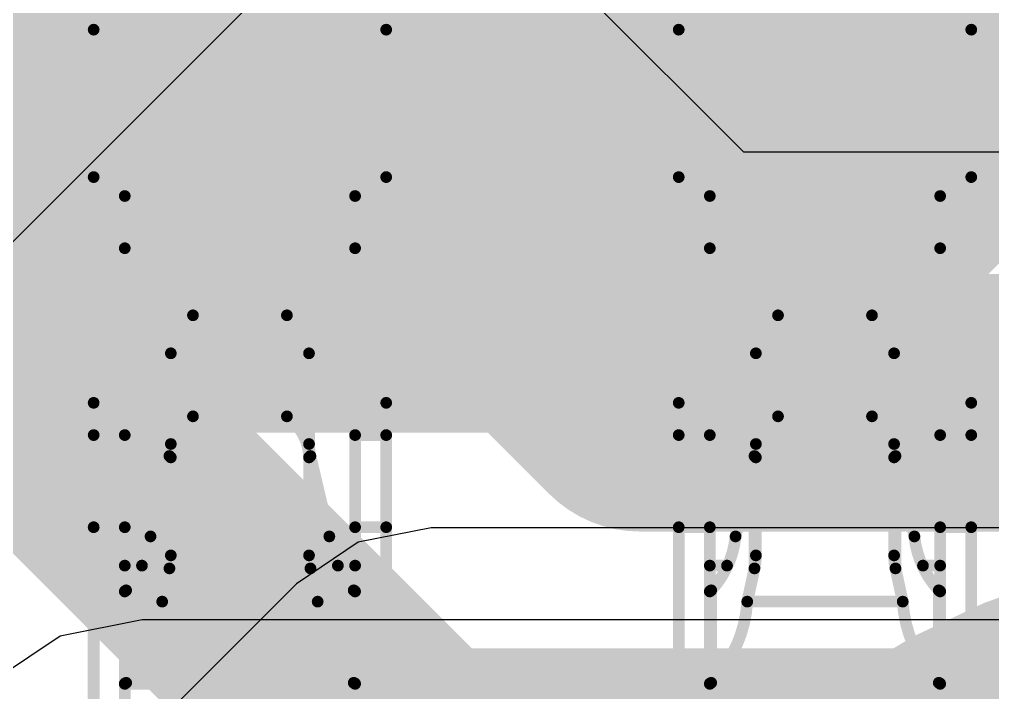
# Model space of a CAD drawing. Header units: inches. Extents: x -6 to 5433, y -4 to 5447.
# Drawn here: x 19.771 to 20.827, y 30.356 to 31.086 of the extents above; entities that cross this region are included whole.
import ezdxf

# ---------------------------------------------------------------- set-up
doc = ezdxf.new("R2010")
doc.units = ezdxf.units.IN
for name, color, linetype in [('Bottom Layer', 5, 'Continuous'), ('Ground', 16, 'Continuous'), ('Mechanical 4', 56, 'Continuous'), ('Power', 76, 'Continuous'), ('Top Layer', 1, 'Continuous'), ('Top Solder', 216, 'Continuous')]:
    doc.layers.add(name, color=color, linetype=linetype)

# ---------------------------------------------------------------- blocks, each defined once
blk = doc.blocks.new('TL3340AF160QG_33')
at = {"layer": 'Top Solder'}
blk.add_line((-1.70997118, 0.37511736), (-5441.50524092, 5436.595934), dxfattribs=at)

msp = doc.modelspace()

# ---------------------------------------------------------------- linework, layer by layer
at = {"layer": 'Bottom Layer'}
for points in [[(20.94840108, 31.2949463, 0.508, 0.508, 0), (20.94840108, 33.13365484, 0.508, 0.508, 0)], [(20.54516338, 30.8917086, 0.508, 0.508, 0), (20.94840108, 31.2949463, 0.508, 0.508, 0)], [(18.5811541, 30.8917086, 0.508, 0.508, 0), (20.54516338, 30.8917086, 0.508, 0.508, 0)], [(20.42418064, 29.65487592, 0.2794, 0.2794, -0.9999999999999999), (21.87198064, 29.65487592, 0.2794, 0.2794, 0)], [(18.44298064, 29.6011092, 0.2794, 0.2794, -0.9999999999999999), (19.89078064, 29.6011092, 0.2794, 0.2794, 0)]]:
    msp.add_lwpolyline(points, format="xyseb", dxfattribs=at)
for points in [[(20.82140108, 31.2949463, 0.254, 0.254, 1), (21.07540108, 31.2949463, 0.254, 0.254, 1)], [(20.82140108, 31.2949463, 0.254, 0.254, 1), (21.07540108, 31.2949463, 0.254, 0.254, 1)], [(20.41816338, 30.8917086, 0.254, 0.254, 1), (20.67216338, 30.8917086, 0.254, 0.254, 1)], [(20.41816338, 30.8917086, 0.254, 0.254, 1), (20.67216338, 30.8917086, 0.254, 0.254, 1)]]:
    msp.add_lwpolyline(points, format="xyseb", close=True, dxfattribs=at)
at = {"layer": 'Ground'}
for p, q in [((20.21763038, 30.5343306), (20.13834428, 30.5185572)), ((20.21764308, 30.53432806), (20.21763038, 30.5343306)), ((21.86890724, 30.53432806), (20.21764308, 30.53432806)), ((20.13834428, 30.5185572), (20.0711308, 30.47364746)), ((20.0711308, 30.47364746), (17.27790296, 27.68041962))]:
    msp.add_line(p, q, dxfattribs=at)
for points in [[(17.42440254, 27.53392004, 0.1524, 0.1524, 0), (20.21763038, 30.32714788, 0.1524, 0.1524, 0)], [(20.21763038, 30.32714788, 0.1524, 0.1524, 0), (21.91110934, 30.32714788, 0.1524, 0.1524, 0)]]:
    msp.add_lwpolyline(points, format="xyseb", dxfattribs=at)
msp.add_lwpolyline([(20.17953038, 30.32714788, 0.0762, 0.0762, 1), (20.25573038, 30.32714788, 0.0762, 0.0762, 1)], format="xyseb", close=True, dxfattribs=at)
msp.add_lwpolyline([(20.17953038, 30.32714788, 0.0762, 0.0762, 1), (20.25573038, 30.32714788, 0.0762, 0.0762, 1)], format="xyseb", close=True, dxfattribs=at)
at = {"layer": 'Mechanical 4'}
for points in [[(19.8511541, 31.07494674, 0.0127, 0.0127, 0), (20.1686541, 31.07494674, 0.0127, 0.0127, 0)], [(19.8511541, 30.28744514, 0.0127, 0.0127, 0), (19.8511541, 31.07494674, 0.0127, 0.0127, 0)], [(20.1686541, 30.66994628, 0.0127, 0.0127, 0), (20.1686541, 31.07494674, 0.0127, 0.0127, 0)], [(20.4861541, 31.07494674, 0.0127, 0.0127, 0), (20.8036541, 31.07494674, 0.0127, 0.0127, 0)], [(20.4861541, 30.28744514, 0.0127, 0.0127, 0), (20.4861541, 31.07494674, 0.0127, 0.0127, 0)], [(20.8036541, 30.66994628, 0.0127, 0.0127, 0), (20.8036541, 31.07494674, 0.0127, 0.0127, 0)], [(19.8511541, 30.91494452, 0.0127, 0.0127, 0), (20.1686541, 30.91494452, 0.0127, 0.0127, 0)], [(20.4861541, 30.91494452, 0.0127, 0.0127, 0), (20.8036541, 30.91494452, 0.0127, 0.0127, 0)], [(19.88490562, 30.89440862, 0.0127, 0.0127, 0), (20.13490512, 30.89440862, 0.0127, 0.0127, 0)], [(19.88490562, 30.28744514, 0.0127, 0.0127, 0), (19.88490562, 30.89440862, 0.0127, 0.0127, 0)], [(20.13490512, 30.28744514, 0.0127, 0.0127, 0), (20.13490512, 30.89440862, 0.0127, 0.0127, 0)], [(20.51990562, 30.89440862, 0.0127, 0.0127, 0), (20.76990512, 30.89440862, 0.0127, 0.0127, 0)], [(20.51990562, 30.28744514, 0.0127, 0.0127, 0), (20.51990562, 30.89440862, 0.0127, 0.0127, 0)], [(20.76990512, 30.28744514, 0.0127, 0.0127, 0), (20.76990512, 30.89440862, 0.0127, 0.0127, 0)], [(19.88490562, 30.83773868, 0.0127, 0.0127, 0), (20.13490512, 30.83773868, 0.0127, 0.0127, 0)], [(20.51990562, 30.83773868, 0.0127, 0.0127, 0), (20.76990512, 30.83773868, 0.0127, 0.0127, 0)], [(19.93490552, 30.72369522, 0.0127, 0.0127, -0.2473774344944057), (19.9589136, 30.76494482, 0.0127, 0.0127, 0)], [(19.95891614, 30.76494482, 0.0127, 0.0127, 0), (20.0608946, 30.76494482, 0.0127, 0.0127, 0)], [(19.95891614, 30.65528286, 0.0127, 0.0127, 0), (19.95891614, 30.76494482, 0.0127, 0.0127, 0)], [(20.0608946, 30.65528286, 0.0127, 0.0127, 0), (20.0608946, 30.76494482, 0.0127, 0.0127, 0)], [(20.06089714, 30.76494482, 0.0127, 0.0127, -0.2473774344944055), (20.08490522, 30.72369522, 0.0127, 0.0127, 0)], [(20.56990552, 30.72369522, 0.0127, 0.0127, -0.2473774344944057), (20.5939136, 30.76494482, 0.0127, 0.0127, 0)], [(20.59391614, 30.76494482, 0.0127, 0.0127, 0), (20.6958946, 30.76494482, 0.0127, 0.0127, 0)], [(20.59391614, 30.65528286, 0.0127, 0.0127, 0), (20.59391614, 30.76494482, 0.0127, 0.0127, 0)], [(20.6958946, 30.65528286, 0.0127, 0.0127, 0), (20.6958946, 30.76494482, 0.0127, 0.0127, 0)], [(20.69589714, 30.76494482, 0.0127, 0.0127, -0.2473774344944055), (20.71990522, 30.72369522, 0.0127, 0.0127, 0)], [(19.93490552, 30.50434844, 0.0127, 0.0127, 0), (19.93490552, 30.72369522, 0.0127, 0.0127, 0)], [(20.08490522, 30.50434844, 0.0127, 0.0127, 0), (20.08490522, 30.72369522, 0.0127, 0.0127, 0)], [(20.56990552, 30.50434844, 0.0127, 0.0127, 0), (20.56990552, 30.72369522, 0.0127, 0.0127, 0)], [(20.71990522, 30.50434844, 0.0127, 0.0127, 0), (20.71990522, 30.72369522, 0.0127, 0.0127, 0)], [(19.5336541, 30.66994628, 0.0127, 0.0127, 0), (19.8511541, 30.66994628, 0.0127, 0.0127, 0)], [(20.1686541, 30.66994628, 0.0127, 0.0127, 0), (20.4861541, 30.66994628, 0.0127, 0.0127, 0)], [(20.1686541, 30.28744514, 0.0127, 0.0127, 0), (20.1686541, 30.66994628, 0.0127, 0.0127, 0)], [(20.8036541, 30.66994628, 0.0127, 0.0127, 0), (21.1211541, 30.66994628, 0.0127, 0.0127, 0)], [(20.8036541, 30.28744514, 0.0127, 0.0127, 0), (20.8036541, 30.66994628, 0.0127, 0.0127, 0)], [(19.93490552, 30.61071348, 0.0127, 0.0127, -0.2374800627721871), (19.9589136, 30.6552854, 0.0127, 0.0127, 0)], [(19.95891614, 30.65528286, 0.0127, 0.0127, 0), (20.0608946, 30.65528286, 0.0127, 0.0127, 0)], [(20.06089714, 30.6552854, 0.0127, 0.0127, -0.2374800627721868), (20.08490522, 30.61071348, 0.0127, 0.0127, 0)], [(20.56990552, 30.61071348, 0.0127, 0.0127, -0.2374800627721871), (20.5939136, 30.6552854, 0.0127, 0.0127, 0)], [(20.59391614, 30.65528286, 0.0127, 0.0127, 0), (20.6958946, 30.65528286, 0.0127, 0.0127, 0)], [(20.69589714, 30.6552854, 0.0127, 0.0127, -0.2374800627721868), (20.71990522, 30.61071348, 0.0127, 0.0127, 0)], [(19.8511541, 30.63494508, 0.0127, 0.0127, 0), (19.88490562, 30.63494508, 0.0127, 0.0127, 0)], [(20.13490512, 30.63494508, 0.0127, 0.0127, 0), (20.1686541, 30.63494508, 0.0127, 0.0127, 0)], [(20.4861541, 30.63494508, 0.0127, 0.0127, 0), (20.51990562, 30.63494508, 0.0127, 0.0127, 0)], [(20.76990512, 30.63494508, 0.0127, 0.0127, 0), (20.8036541, 30.63494508, 0.0127, 0.0127, 0)], [(19.93490552, 30.62525752, 0.0127, 0.0127, -0.05786385222314867), (19.9333866, 30.61223494, 0.0127, 0.0127, 0)], [(20.08642414, 30.61223494, 0.0127, 0.0127, -0.05786385222358634), (20.08490522, 30.62525752, 0.0127, 0.0127, 0)], [(20.56990552, 30.62525752, 0.0127, 0.0127, -0.05786385222271111), (20.5683866, 30.61223494, 0.0127, 0.0127, 0)], [(20.72142414, 30.61223494, 0.0127, 0.0127, -0.05786385222358634), (20.71990522, 30.62525752, 0.0127, 0.0127, 0)], [(19.9128634, 30.5249453, 0.0127, 0.0127, 0), (19.9333866, 30.61223494, 0.0127, 0.0127, 0)], [(19.9333866, 30.49027684, 0.0127, 0.0127, 0), (19.9333866, 30.61223494, 0.0127, 0.0127, 0)], [(20.08642414, 30.61223494, 0.0127, 0.0127, 0), (20.1069448, 30.5249453, 0.0127, 0.0127, 0)], [(20.08642414, 30.49027684, 0.0127, 0.0127, 0), (20.08642414, 30.61223494, 0.0127, 0.0127, 0)], [(20.5478634, 30.5249453, 0.0127, 0.0127, 0), (20.5683866, 30.61223494, 0.0127, 0.0127, 0)], [(20.5683866, 30.49027684, 0.0127, 0.0127, 0), (20.5683866, 30.61223494, 0.0127, 0.0127, 0)], [(20.72142414, 30.61223494, 0.0127, 0.0127, 0), (20.7419448, 30.5249453, 0.0127, 0.0127, 0)], [(20.72142414, 30.49027684, 0.0127, 0.0127, 0), (20.72142414, 30.61223494, 0.0127, 0.0127, 0)], [(19.8511541, 30.53494528, 0.0127, 0.0127, 0), (19.88490562, 30.53494528, 0.0127, 0.0127, 0)], [(20.13490512, 30.53494528, 0.0127, 0.0127, 0), (20.1686541, 30.53494528, 0.0127, 0.0127, 0)], [(20.4861541, 30.53494528, 0.0127, 0.0127, 0), (20.51990562, 30.53494528, 0.0127, 0.0127, 0)], [(20.76990512, 30.53494528, 0.0127, 0.0127, 0), (20.8036541, 30.53494528, 0.0127, 0.0127, 0)], [(19.91286594, 30.52494784, 0.0127, 0.0127, -0.1625906327552088), (19.88642454, 30.46645418, 0.0127, 0.0127, 0)], [(20.1333862, 30.46645418, 0.0127, 0.0127, -0.1625906327552086), (20.1069448, 30.52494784, 0.0127, 0.0127, 0)], [(20.54786594, 30.52494784, 0.0127, 0.0127, -0.162590632754761), (20.52142454, 30.46645418, 0.0127, 0.0127, 0)], [(20.7683862, 30.46645418, 0.0127, 0.0127, -0.1625906327552086), (20.7419448, 30.52494784, 0.0127, 0.0127, 0)], [(19.93490552, 30.50434844, 0.0127, 0.0127, -0.05365793627952005), (19.9333866, 30.49027684, 0.0127, 0.0127, 0)], [(20.08642414, 30.49027684, 0.0127, 0.0127, -0.0536579362795205), (20.08490522, 30.50434844, 0.0127, 0.0127, 0)], [(20.56990552, 30.50434844, 0.0127, 0.0127, -0.05365793627952005), (20.5683866, 30.49027684, 0.0127, 0.0127, 0)], [(20.72142414, 30.49027684, 0.0127, 0.0127, -0.05365793627908281), (20.71990522, 30.50434844, 0.0127, 0.0127, 0)], [(19.88490562, 30.49328166, 0.0127, 0.0127, 0), (19.903567, 30.49328166, 0.0127, 0.0127, 0)], [(19.92553292, 30.45417836, 0.0127, 0.0127, 0), (19.9333866, 30.49027684, 0.0127, 0.0127, 0)], [(20.08642414, 30.49027684, 0.0127, 0.0127, 0), (20.09427782, 30.45417836, 0.0127, 0.0127, 0)], [(20.11624374, 30.49328166, 0.0127, 0.0127, 0), (20.13490512, 30.49328166, 0.0127, 0.0127, 0)], [(20.51990562, 30.49328166, 0.0127, 0.0127, 0), (20.538567, 30.49328166, 0.0127, 0.0127, 0)], [(20.56053292, 30.45417836, 0.0127, 0.0127, 0), (20.5683866, 30.49027684, 0.0127, 0.0127, 0)], [(20.72142414, 30.49027684, 0.0127, 0.0127, 0), (20.72927782, 30.45417836, 0.0127, 0.0127, 0)], [(20.75124374, 30.49328166, 0.0127, 0.0127, 0), (20.76990512, 30.49328166, 0.0127, 0.0127, 0)], [(19.88490562, 30.46521466, 0.0127, 0.0127, -0.01102176086805172), (19.88494118, 30.46530102, 0.0127, 0.0127, 0)], [(19.88494118, 30.46530102, 0.0127, 0.0127, -0.02840440635602589), (19.8849869, 30.46538992, 0.0127, 0.0127, 0)], [(19.8849869, 30.46538992, 0.0127, 0.0127, -0.03504147053447643), (19.88505294, 30.46548644, 0.0127, 0.0127, 0)], [(19.88505294, 30.46548644, 0.0127, 0.0127, -0.0323185832356875), (19.885152, 30.46559312, 0.0127, 0.0127, 0)], [(19.885152, 30.46559312, 0.0127, 0.0127, -0.02446223679578962), (19.88528916, 30.4657125, 0.0127, 0.0127, 0)], [(19.8852917, 30.46570996, 0.0127, 0.0127, -0.01372918962693719), (19.8854695, 30.46584458, 0.0127, 0.0127, 0)], [(19.8854695, 30.46584458, 0.0127, 0.0127, -0.00811999270480465), (19.88568032, 30.46598682, 0.0127, 0.0127, 0)], [(19.88567778, 30.46598936, 0.0127, 0.0127, -0.004820635655698693), (19.885914, 30.46613922, 0.0127, 0.0127, 0)], [(19.885914, 30.46613922, 0.0127, 0.0127, 0), (19.88642454, 30.46645418, 0.0127, 0.0127, 0)], [(19.88642454, 30.36607592, 0.0127, 0.0127, 0), (19.88642454, 30.46645418, 0.0127, 0.0127, 0)], [(20.1333862, 30.46645418, 0.0127, 0.0127, 0), (20.1336529, 30.46629416, 0.0127, 0.0127, 0)], [(20.1333862, 30.36607592, 0.0127, 0.0127, 0), (20.1333862, 30.46645418, 0.0127, 0.0127, 0)], [(20.1336529, 30.46629416, 0.0127, 0.0127, 0), (20.13391198, 30.46613414, 0.0127, 0.0127, 0)], [(20.13390944, 30.4661316, 0.0127, 0.0127, -0.006054857854881923), (20.1341482, 30.46598174, 0.0127, 0.0127, 0)], [(20.13415074, 30.46598428, 0.0127, 0.0127, -0.01073696928005875), (20.13435648, 30.46584204, 0.0127, 0.0127, 0)], [(20.13435648, 30.4658395, 0.0127, 0.0127, -0.01856237099909768), (20.13452158, 30.4657125, 0.0127, 0.0127, 0)], [(20.13452158, 30.46571504, 0.0127, 0.0127, -0.02338621056745245), (20.13464604, 30.4655982, 0.0127, 0.0127, 0)], [(20.13464604, 30.46559565999999, 0.0127, 0.0127, -0.0543214511811746), (20.13480606, 30.465395, 0.0127, 0.0127, 0)], [(20.1348086, 30.46539754, 0.0127, 0.0127, -0.02859688055497075), (20.13490766, 30.46521466, 0.0127, 0.0127, 0)], [(20.51990562, 30.46521466, 0.0127, 0.0127, -0.01102176077400829), (20.51994118, 30.46530102, 0.0127, 0.0127, 0)], [(20.51994118, 30.46530102, 0.0127, 0.0127, -0.02840440631677884), (20.5199869, 30.46538992, 0.0127, 0.0127, 0)], [(20.5199869, 30.46538992, 0.0127, 0.0127, -0.03504147040425021), (20.52005294, 30.46548644, 0.0127, 0.0127, 0)], [(20.52005294, 30.46548644, 0.0127, 0.0127, -0.03231858318217321), (20.520152, 30.46559312, 0.0127, 0.0127, 0)], [(20.520152, 30.46559312, 0.0127, 0.0127, -0.02446223688444898), (20.52028916, 30.4657125, 0.0127, 0.0127, 0)], [(20.5202917, 30.46570996, 0.0127, 0.0127, -0.01372918960180455), (20.5204695, 30.46584458, 0.0127, 0.0127, 0)], [(20.5204695, 30.46584458, 0.0127, 0.0127, -0.008119992693655834), (20.52068032, 30.46598682, 0.0127, 0.0127, 0)], [(20.52067778, 30.46598936, 0.0127, 0.0127, -0.004820635656296451), (20.520914, 30.46613922, 0.0127, 0.0127, 0)], [(20.520914, 30.46613922, 0.0127, 0.0127, 0), (20.52142454, 30.46645418, 0.0127, 0.0127, 0)], [(20.52142454, 30.36607592, 0.0127, 0.0127, 0), (20.52142454, 30.46645418, 0.0127, 0.0127, 0)], [(20.7683862, 30.46645418, 0.0127, 0.0127, 0), (20.7686529, 30.46629416, 0.0127, 0.0127, 0)], [(20.7683862, 30.36607592, 0.0127, 0.0127, 0), (20.7683862, 30.46645418, 0.0127, 0.0127, 0)], [(20.7686529, 30.46629416, 0.0127, 0.0127, 0), (20.76891198, 30.46613414, 0.0127, 0.0127, 0)], [(20.76890944, 30.4661316, 0.0127, 0.0127, -0.006054857884327922), (20.7691482, 30.46598174, 0.0127, 0.0127, 0)], [(20.76915074, 30.46598428, 0.0127, 0.0127, -0.01073696927308536), (20.76935648, 30.46584204, 0.0127, 0.0127, 0)], [(20.76935648, 30.4658395, 0.0127, 0.0127, -0.01856237101225703), (20.76952158, 30.4657125, 0.0127, 0.0127, 0)], [(20.76952158, 30.46571504, 0.0127, 0.0127, -0.02338621058903943), (20.76964604, 30.4655982, 0.0127, 0.0127, 0)], [(20.76964604, 30.46559565999999, 0.0127, 0.0127, -0.05432145124321894), (20.76980606, 30.465395, 0.0127, 0.0127, 0)], [(20.7698086, 30.46539754, 0.0127, 0.0127, -0.02859688062559356), (20.76990766, 30.46521466, 0.0127, 0.0127, 0)], [(19.92553292, 30.4541809, 0.0127, 0.0127, -0.1798939642534223), (19.88642454, 30.36607592, 0.0127, 0.0127, 0)], [(19.92553292, 30.45417836, 0.0127, 0.0127, 0), (20.09427782, 30.45417836, 0.0127, 0.0127, 0)], [(20.1333862, 30.36607592, 0.0127, 0.0127, -0.1798939642534224), (20.09427782, 30.4541809, 0.0127, 0.0127, 0)], [(20.56053292, 30.4541809, 0.0127, 0.0127, -0.1798939642534223), (20.52142454, 30.36607592, 0.0127, 0.0127, 0)], [(20.56053292, 30.45417836, 0.0127, 0.0127, 0), (20.72927782, 30.45417836, 0.0127, 0.0127, 0)], [(20.7683862, 30.36607592, 0.0127, 0.0127, -0.1798939642534224), (20.72927782, 30.4541809, 0.0127, 0.0127, 0)], [(19.88490562, 30.36514628, 0.0127, 0.0127, -0.01323430962794285), (19.88494118, 30.36521231999999, 0.0127, 0.0127, 0)], [(19.88490562, 30.36494562, 0.0127, 0.0127, 0), (20.13490512, 30.36494562, 0.0127, 0.0127, 0)], [(19.88494118, 30.36521231999999, 0.0127, 0.0127, -0.03268862901170292), (19.8849869, 30.36528089999999, 0.0127, 0.0127, 0)], [(19.8849869, 30.36527582, 0.0127, 0.0127, -0.03744583027349659), (19.88505294, 30.36534948, 0.0127, 0.0127, 0)], [(19.88505294, 30.36534948, 0.0127, 0.0127, -0.03188120468460219), (19.885152, 30.36542822, 0.0127, 0.0127, 0)], [(19.88514946, 30.36543076, 0.0127, 0.0127, -0.02261994766157868), (19.88528916, 30.3655222, 0.0127, 0.0127, 0)], [(19.88528916, 30.36551966, 0.0127, 0.0127, -0.01220889247108395), (19.88546696, 30.36561872, 0.0127, 0.0127, 0)], [(19.88546696, 30.36561872, 0.0127, 0.0127, -0.007070305402243114), (19.88567778, 30.3657254, 0.0127, 0.0127, 0)], [(19.88567778, 30.3657254, 0.0127, 0.0127, 0), (19.885914, 30.3658397, 0.0127, 0.0127, 0)], [(19.885914, 30.3658397, 0.0127, 0.0127, 0), (19.88642454, 30.36607592, 0.0127, 0.0127, 0)], [(20.1333862, 30.36607592, 0.0127, 0.0127, 0), (20.1336529, 30.365954, 0.0127, 0.0127, 0)], [(20.1336529, 30.365954, 0.0127, 0.0127, 0), (20.13391198, 30.36583716, 0.0127, 0.0127, 0)], [(20.13391198, 30.36583716, 0.0127, 0.0127, -0.005205334024230582), (20.13415074, 30.3657254, 0.0127, 0.0127, 0)], [(20.1341482, 30.36572286, 0.0127, 0.0127, -0.009375622350299602), (20.13435394, 30.36561618, 0.0127, 0.0127, 0)], [(20.13435394, 30.36561618, 0.0127, 0.0127, -0.01668702491004502), (20.13452158, 30.36551966, 0.0127, 0.0127, 0)], [(20.13452158, 30.36551966, 0.0127, 0.0127, -0.0219939169522907), (20.13464604, 30.3654333, 0.0127, 0.0127, 0)], [(20.1346435, 30.3654333, 0.0127, 0.0127, -0.02675089172264857), (20.13473748, 30.36535456, 0.0127, 0.0127, 0)], [(20.13474002, 30.36535456, 0.0127, 0.0127, -0.02828763809019078), (20.1348086, 30.36528344, 0.0127, 0.0127, 0)], [(20.1348086, 30.36528344, 0.0127, 0.0127, -0.03260546151001465), (20.13490512, 30.36514628, 0.0127, 0.0127, 0)], [(20.51990562, 30.36514628, 0.0127, 0.0127, -0.01323430957215326), (20.51994118, 30.36521231999999, 0.0127, 0.0127, 0)], [(20.51990562, 30.36494562, 0.0127, 0.0127, 0), (20.76990512, 30.36494562, 0.0127, 0.0127, 0)], [(20.51994118, 30.36521231999999, 0.0127, 0.0127, -0.03268862896323314), (20.5199869, 30.36528089999999, 0.0127, 0.0127, 0)], [(20.5199869, 30.36527582, 0.0127, 0.0127, -0.03744583040913306), (20.52005294, 30.36534948, 0.0127, 0.0127, 0)], [(20.52005294, 30.36534948, 0.0127, 0.0127, -0.03188120473332772), (20.520152, 30.36542822, 0.0127, 0.0127, 0)], [(20.52014946, 30.36543076, 0.0127, 0.0127, -0.02261994765967911), (20.52028916, 30.3655222, 0.0127, 0.0127, 0)], [(20.52028916, 30.36551966, 0.0127, 0.0127, -0.01220889244891671), (20.52046696, 30.36561872, 0.0127, 0.0127, 0)], [(20.52046696, 30.36561872, 0.0127, 0.0127, -0.007070305401751149), (20.52067778, 30.3657254, 0.0127, 0.0127, 0)], [(20.52067778, 30.3657254, 0.0127, 0.0127, 0), (20.520914, 30.3658397, 0.0127, 0.0127, 0)], [(20.520914, 30.3658397, 0.0127, 0.0127, 0), (20.52142454, 30.36607592, 0.0127, 0.0127, 0)], [(20.7683862, 30.36607592, 0.0127, 0.0127, 0), (20.7686529, 30.365954, 0.0127, 0.0127, 0)], [(20.7686529, 30.365954, 0.0127, 0.0127, 0), (20.76891198, 30.36583716, 0.0127, 0.0127, 0)], [(20.76891198, 30.36583716, 0.0127, 0.0127, -0.005205334073641784), (20.76915074, 30.3657254, 0.0127, 0.0127, 0)], [(20.7691482, 30.36572286, 0.0127, 0.0127, -0.009375622331346539), (20.76935394, 30.36561618, 0.0127, 0.0127, 0)], [(20.76935394, 30.36561618, 0.0127, 0.0127, -0.01668702492139027), (20.76952158, 30.36551966, 0.0127, 0.0127, 0)], [(20.76952158, 30.36551966, 0.0127, 0.0127, -0.02199391691269019), (20.76964604, 30.3654333, 0.0127, 0.0127, 0)], [(20.7696435, 30.3654333, 0.0127, 0.0127, -0.02675089192523369), (20.76973748, 30.36535456, 0.0127, 0.0127, 0)], [(20.76974002, 30.36535456, 0.0127, 0.0127, -0.0282876382283499), (20.7698086, 30.36528344, 0.0127, 0.0127, 0)], [(20.7698086, 30.36528344, 0.0127, 0.0127, -0.0326054614542897), (20.76990512, 30.36514628, 0.0127, 0.0127, 0)]]:
    msp.add_lwpolyline(points, format="xyseb", dxfattribs=at)
for points in [[(19.8479791, 31.07494674, 0.00635, 0.00635, 1), (19.8543291, 31.07494674, 0.00635, 0.00635, 1)], [(19.8479791, 31.07494674, 0.00635, 0.00635, 1), (19.8543291, 31.07494674, 0.00635, 0.00635, 1)], [(20.1654791, 31.07494674, 0.00635, 0.00635, 1), (20.1718291, 31.07494674, 0.00635, 0.00635, 1)], [(20.1654791, 31.07494674, 0.00635, 0.00635, 1), (20.1718291, 31.07494674, 0.00635, 0.00635, 1)], [(20.4829791, 31.07494674, 0.00635, 0.00635, 1), (20.4893291, 31.07494674, 0.00635, 0.00635, 1)], [(20.4829791, 31.07494674, 0.00635, 0.00635, 1), (20.4893291, 31.07494674, 0.00635, 0.00635, 1)], [(20.8004791, 31.07494674, 0.00635, 0.00635, 1), (20.8068291, 31.07494674, 0.00635, 0.00635, 1)], [(20.8004791, 31.07494674, 0.00635, 0.00635, 1), (20.8068291, 31.07494674, 0.00635, 0.00635, 1)], [(19.8479791, 30.91494452, 0.00635, 0.00635, 1), (19.8543291, 30.91494452, 0.00635, 0.00635, 1)], [(20.1654791, 30.91494452, 0.00635, 0.00635, 1), (20.1718291, 30.91494452, 0.00635, 0.00635, 1)], [(20.4829791, 30.91494452, 0.00635, 0.00635, 1), (20.4893291, 30.91494452, 0.00635, 0.00635, 1)], [(20.8004791, 30.91494452, 0.00635, 0.00635, 1), (20.8068291, 30.91494452, 0.00635, 0.00635, 1)], [(19.88173062, 30.89440862, 0.00635, 0.00635, 1), (19.88808062, 30.89440862, 0.00635, 0.00635, 1)], [(19.88173062, 30.89440862, 0.00635, 0.00635, 1), (19.88808062, 30.89440862, 0.00635, 0.00635, 1)], [(20.13173012, 30.89440862, 0.00635, 0.00635, 1), (20.13808012, 30.89440862, 0.00635, 0.00635, 1)], [(20.13173012, 30.89440862, 0.00635, 0.00635, 1), (20.13808012, 30.89440862, 0.00635, 0.00635, 1)], [(20.51673062, 30.89440862, 0.00635, 0.00635, 1), (20.52308062, 30.89440862, 0.00635, 0.00635, 1)], [(20.51673062, 30.89440862, 0.00635, 0.00635, 1), (20.52308062, 30.89440862, 0.00635, 0.00635, 1)], [(20.76673012, 30.89440862, 0.00635, 0.00635, 1), (20.77308012, 30.89440862, 0.00635, 0.00635, 1)], [(20.76673012, 30.89440862, 0.00635, 0.00635, 1), (20.77308012, 30.89440862, 0.00635, 0.00635, 1)], [(19.88173062, 30.83773868, 0.00635, 0.00635, 1), (19.88808062, 30.83773868, 0.00635, 0.00635, 1)], [(20.13173012, 30.83773868, 0.00635, 0.00635, 1), (20.13808012, 30.83773868, 0.00635, 0.00635, 1)], [(20.51673062, 30.83773868, 0.00635, 0.00635, 1), (20.52308062, 30.83773868, 0.00635, 0.00635, 1)], [(20.76673012, 30.83773868, 0.00635, 0.00635, 1), (20.77308012, 30.83773868, 0.00635, 0.00635, 1)], [(19.9557386, 30.76494482, 0.00635, 0.00635, 1), (19.9620886, 30.76494482, 0.00635, 0.00635, 1)], [(19.95574114, 30.76494482, 0.00635, 0.00635, 1), (19.96209114, 30.76494482, 0.00635, 0.00635, 1)], [(19.95574114, 30.76494482, 0.00635, 0.00635, 1), (19.96209114, 30.76494482, 0.00635, 0.00635, 1)], [(20.0577196, 30.76494482, 0.00635, 0.00635, 1), (20.0640696, 30.76494482, 0.00635, 0.00635, 1)], [(20.0577196, 30.76494482, 0.00635, 0.00635, 1), (20.0640696, 30.76494482, 0.00635, 0.00635, 1)], [(20.05772214, 30.76494482, 0.00635, 0.00635, 1), (20.06407214, 30.76494482, 0.00635, 0.00635, 1)], [(20.5907386, 30.76494482, 0.00635, 0.00635, 1), (20.5970886, 30.76494482, 0.00635, 0.00635, 1)], [(20.59074114, 30.76494482, 0.00635, 0.00635, 1), (20.59709114, 30.76494482, 0.00635, 0.00635, 1)], [(20.59074114, 30.76494482, 0.00635, 0.00635, 1), (20.59709114, 30.76494482, 0.00635, 0.00635, 1)], [(20.6927196, 30.76494482, 0.00635, 0.00635, 1), (20.6990696, 30.76494482, 0.00635, 0.00635, 1)], [(20.6927196, 30.76494482, 0.00635, 0.00635, 1), (20.6990696, 30.76494482, 0.00635, 0.00635, 1)], [(20.69272214, 30.76494482, 0.00635, 0.00635, 1), (20.69907214, 30.76494482, 0.00635, 0.00635, 1)], [(19.93173052, 30.72369522, 0.00635, 0.00635, 1), (19.93808052, 30.72369522, 0.00635, 0.00635, 1)], [(19.93173052, 30.72369522, 0.00635, 0.00635, 1), (19.93808052, 30.72369522, 0.00635, 0.00635, 1)], [(20.08173022, 30.72369522, 0.00635, 0.00635, 1), (20.08808022, 30.72369522, 0.00635, 0.00635, 1)], [(20.08173022, 30.72369522, 0.00635, 0.00635, 1), (20.08808022, 30.72369522, 0.00635, 0.00635, 1)], [(20.56673052, 30.72369522, 0.00635, 0.00635, 1), (20.57308052, 30.72369522, 0.00635, 0.00635, 1)], [(20.56673052, 30.72369522, 0.00635, 0.00635, 1), (20.57308052, 30.72369522, 0.00635, 0.00635, 1)], [(20.71673022, 30.72369522, 0.00635, 0.00635, 1), (20.72308022, 30.72369522, 0.00635, 0.00635, 1)], [(20.71673022, 30.72369522, 0.00635, 0.00635, 1), (20.72308022, 30.72369522, 0.00635, 0.00635, 1)], [(19.8479791, 30.66994628, 0.00635, 0.00635, 1), (19.8543291, 30.66994628, 0.00635, 0.00635, 1)], [(20.1654791, 30.66994628, 0.00635, 0.00635, 1), (20.1718291, 30.66994628, 0.00635, 0.00635, 1)], [(20.1654791, 30.66994628, 0.00635, 0.00635, 1), (20.1718291, 30.66994628, 0.00635, 0.00635, 1)], [(20.1654791, 30.66994628, 0.00635, 0.00635, 1), (20.1718291, 30.66994628, 0.00635, 0.00635, 1)], [(20.4829791, 30.66994628, 0.00635, 0.00635, 1), (20.4893291, 30.66994628, 0.00635, 0.00635, 1)], [(20.8004791, 30.66994628, 0.00635, 0.00635, 1), (20.8068291, 30.66994628, 0.00635, 0.00635, 1)], [(20.8004791, 30.66994628, 0.00635, 0.00635, 1), (20.8068291, 30.66994628, 0.00635, 0.00635, 1)], [(20.8004791, 30.66994628, 0.00635, 0.00635, 1), (20.8068291, 30.66994628, 0.00635, 0.00635, 1)], [(19.9557386, 30.6552854, 0.00635, 0.00635, 1), (19.9620886, 30.6552854, 0.00635, 0.00635, 1)], [(19.95574114, 30.65528286, 0.00635, 0.00635, 1), (19.96209114, 30.65528286, 0.00635, 0.00635, 1)], [(19.95574114, 30.65528286, 0.00635, 0.00635, 1), (19.96209114, 30.65528286, 0.00635, 0.00635, 1)], [(20.0577196, 30.65528286, 0.00635, 0.00635, 1), (20.0640696, 30.65528286, 0.00635, 0.00635, 1)], [(20.0577196, 30.65528286, 0.00635, 0.00635, 1), (20.0640696, 30.65528286, 0.00635, 0.00635, 1)], [(20.05772214, 30.6552854, 0.00635, 0.00635, 1), (20.06407214, 30.6552854, 0.00635, 0.00635, 1)], [(20.5907386, 30.6552854, 0.00635, 0.00635, 1), (20.5970886, 30.6552854, 0.00635, 0.00635, 1)], [(20.59074114, 30.65528286, 0.00635, 0.00635, 1), (20.59709114, 30.65528286, 0.00635, 0.00635, 1)], [(20.59074114, 30.65528286, 0.00635, 0.00635, 1), (20.59709114, 30.65528286, 0.00635, 0.00635, 1)], [(20.6927196, 30.65528286, 0.00635, 0.00635, 1), (20.6990696, 30.65528286, 0.00635, 0.00635, 1)], [(20.6927196, 30.65528286, 0.00635, 0.00635, 1), (20.6990696, 30.65528286, 0.00635, 0.00635, 1)], [(20.69272214, 30.6552854, 0.00635, 0.00635, 1), (20.69907214, 30.6552854, 0.00635, 0.00635, 1)], [(19.8479791, 30.63494508, 0.00635, 0.00635, 1), (19.8543291, 30.63494508, 0.00635, 0.00635, 1)], [(19.88173062, 30.63494508, 0.00635, 0.00635, 1), (19.88808062, 30.63494508, 0.00635, 0.00635, 1)], [(20.13173012, 30.63494508, 0.00635, 0.00635, 1), (20.13808012, 30.63494508, 0.00635, 0.00635, 1)], [(20.1654791, 30.63494508, 0.00635, 0.00635, 1), (20.1718291, 30.63494508, 0.00635, 0.00635, 1)], [(20.4829791, 30.63494508, 0.00635, 0.00635, 1), (20.4893291, 30.63494508, 0.00635, 0.00635, 1)], [(20.51673062, 30.63494508, 0.00635, 0.00635, 1), (20.52308062, 30.63494508, 0.00635, 0.00635, 1)], [(20.76673012, 30.63494508, 0.00635, 0.00635, 1), (20.77308012, 30.63494508, 0.00635, 0.00635, 1)], [(20.8004791, 30.63494508, 0.00635, 0.00635, 1), (20.8068291, 30.63494508, 0.00635, 0.00635, 1)], [(19.93173052, 30.62525752, 0.00635, 0.00635, 1), (19.93808052, 30.62525752, 0.00635, 0.00635, 1)], [(20.08173022, 30.62525752, 0.00635, 0.00635, 1), (20.08808022, 30.62525752, 0.00635, 0.00635, 1)], [(20.56673052, 30.62525752, 0.00635, 0.00635, 1), (20.57308052, 30.62525752, 0.00635, 0.00635, 1)], [(20.71673022, 30.62525752, 0.00635, 0.00635, 1), (20.72308022, 30.62525752, 0.00635, 0.00635, 1)], [(19.9302116, 30.61223494, 0.00635, 0.00635, 1), (19.9365616, 30.61223494, 0.00635, 0.00635, 1)], [(19.9302116, 30.61223494, 0.00635, 0.00635, 1), (19.9365616, 30.61223494, 0.00635, 0.00635, 1)], [(19.9302116, 30.61223494, 0.00635, 0.00635, 1), (19.9365616, 30.61223494, 0.00635, 0.00635, 1)], [(20.08324914, 30.61223494, 0.00635, 0.00635, 1), (20.08959914, 30.61223494, 0.00635, 0.00635, 1)], [(20.08324914, 30.61223494, 0.00635, 0.00635, 1), (20.08959914, 30.61223494, 0.00635, 0.00635, 1)], [(20.08324914, 30.61223494, 0.00635, 0.00635, 1), (20.08959914, 30.61223494, 0.00635, 0.00635, 1)], [(20.5652116, 30.61223494, 0.00635, 0.00635, 1), (20.5715616, 30.61223494, 0.00635, 0.00635, 1)], [(20.5652116, 30.61223494, 0.00635, 0.00635, 1), (20.5715616, 30.61223494, 0.00635, 0.00635, 1)], [(20.5652116, 30.61223494, 0.00635, 0.00635, 1), (20.5715616, 30.61223494, 0.00635, 0.00635, 1)], [(20.71824914, 30.61223494, 0.00635, 0.00635, 1), (20.72459914, 30.61223494, 0.00635, 0.00635, 1)], [(20.71824914, 30.61223494, 0.00635, 0.00635, 1), (20.72459914, 30.61223494, 0.00635, 0.00635, 1)], [(20.71824914, 30.61223494, 0.00635, 0.00635, 1), (20.72459914, 30.61223494, 0.00635, 0.00635, 1)], [(19.93173052, 30.61071348, 0.00635, 0.00635, 1), (19.93808052, 30.61071348, 0.00635, 0.00635, 1)], [(20.08173022, 30.61071348, 0.00635, 0.00635, 1), (20.08808022, 30.61071348, 0.00635, 0.00635, 1)], [(20.56673052, 30.61071348, 0.00635, 0.00635, 1), (20.57308052, 30.61071348, 0.00635, 0.00635, 1)], [(20.71673022, 30.61071348, 0.00635, 0.00635, 1), (20.72308022, 30.61071348, 0.00635, 0.00635, 1)], [(19.8479791, 30.53494528, 0.00635, 0.00635, 1), (19.8543291, 30.53494528, 0.00635, 0.00635, 1)], [(19.88173062, 30.53494528, 0.00635, 0.00635, 1), (19.88808062, 30.53494528, 0.00635, 0.00635, 1)], [(20.13173012, 30.53494528, 0.00635, 0.00635, 1), (20.13808012, 30.53494528, 0.00635, 0.00635, 1)], [(20.1654791, 30.53494528, 0.00635, 0.00635, 1), (20.1718291, 30.53494528, 0.00635, 0.00635, 1)], [(20.4829791, 30.53494528, 0.00635, 0.00635, 1), (20.4893291, 30.53494528, 0.00635, 0.00635, 1)], [(20.51673062, 30.53494528, 0.00635, 0.00635, 1), (20.52308062, 30.53494528, 0.00635, 0.00635, 1)], [(20.76673012, 30.53494528, 0.00635, 0.00635, 1), (20.77308012, 30.53494528, 0.00635, 0.00635, 1)], [(20.8004791, 30.53494528, 0.00635, 0.00635, 1), (20.8068291, 30.53494528, 0.00635, 0.00635, 1)], [(19.9096884, 30.5249453, 0.00635, 0.00635, 1), (19.9160384, 30.5249453, 0.00635, 0.00635, 1)], [(19.90969094, 30.52494784, 0.00635, 0.00635, 1), (19.91604094, 30.52494784, 0.00635, 0.00635, 1)], [(20.1037698, 30.52494784, 0.00635, 0.00635, 1), (20.1101198, 30.52494784, 0.00635, 0.00635, 1)], [(20.1037698, 30.5249453, 0.00635, 0.00635, 1), (20.1101198, 30.5249453, 0.00635, 0.00635, 1)], [(20.5446884, 30.5249453, 0.00635, 0.00635, 1), (20.5510384, 30.5249453, 0.00635, 0.00635, 1)], [(20.54469094, 30.52494784, 0.00635, 0.00635, 1), (20.55104094, 30.52494784, 0.00635, 0.00635, 1)], [(20.7387698, 30.52494784, 0.00635, 0.00635, 1), (20.7451198, 30.52494784, 0.00635, 0.00635, 1)], [(20.7387698, 30.5249453, 0.00635, 0.00635, 1), (20.7451198, 30.5249453, 0.00635, 0.00635, 1)], [(19.93173052, 30.50434844, 0.00635, 0.00635, 1), (19.93808052, 30.50434844, 0.00635, 0.00635, 1)], [(19.93173052, 30.50434844, 0.00635, 0.00635, 1), (19.93808052, 30.50434844, 0.00635, 0.00635, 1)], [(20.08173022, 30.50434844, 0.00635, 0.00635, 1), (20.08808022, 30.50434844, 0.00635, 0.00635, 1)], [(20.08173022, 30.50434844, 0.00635, 0.00635, 1), (20.08808022, 30.50434844, 0.00635, 0.00635, 1)], [(20.56673052, 30.50434844, 0.00635, 0.00635, 1), (20.57308052, 30.50434844, 0.00635, 0.00635, 1)], [(20.56673052, 30.50434844, 0.00635, 0.00635, 1), (20.57308052, 30.50434844, 0.00635, 0.00635, 1)], [(20.71673022, 30.50434844, 0.00635, 0.00635, 1), (20.72308022, 30.50434844, 0.00635, 0.00635, 1)], [(20.71673022, 30.50434844, 0.00635, 0.00635, 1), (20.72308022, 30.50434844, 0.00635, 0.00635, 1)], [(19.88173062, 30.49328166, 0.00635, 0.00635, 1), (19.88808062, 30.49328166, 0.00635, 0.00635, 1)], [(19.900392, 30.49328166, 0.00635, 0.00635, 1), (19.906742, 30.49328166, 0.00635, 0.00635, 1)], [(19.9302116, 30.49027684, 0.00635, 0.00635, 1), (19.9365616, 30.49027684, 0.00635, 0.00635, 1)], [(19.9302116, 30.49027684, 0.00635, 0.00635, 1), (19.9365616, 30.49027684, 0.00635, 0.00635, 1)], [(19.9302116, 30.49027684, 0.00635, 0.00635, 1), (19.9365616, 30.49027684, 0.00635, 0.00635, 1)], [(20.08324914, 30.49027684, 0.00635, 0.00635, 1), (20.08959914, 30.49027684, 0.00635, 0.00635, 1)], [(20.08324914, 30.49027684, 0.00635, 0.00635, 1), (20.08959914, 30.49027684, 0.00635, 0.00635, 1)], [(20.08324914, 30.49027684, 0.00635, 0.00635, 1), (20.08959914, 30.49027684, 0.00635, 0.00635, 1)], [(20.11306874, 30.49328166, 0.00635, 0.00635, 1), (20.11941874, 30.49328166, 0.00635, 0.00635, 1)], [(20.13173012, 30.49328166, 0.00635, 0.00635, 1), (20.13808012, 30.49328166, 0.00635, 0.00635, 1)], [(20.51673062, 30.49328166, 0.00635, 0.00635, 1), (20.52308062, 30.49328166, 0.00635, 0.00635, 1)], [(20.535392, 30.49328166, 0.00635, 0.00635, 1), (20.541742, 30.49328166, 0.00635, 0.00635, 1)], [(20.5652116, 30.49027684, 0.00635, 0.00635, 1), (20.5715616, 30.49027684, 0.00635, 0.00635, 1)], [(20.5652116, 30.49027684, 0.00635, 0.00635, 1), (20.5715616, 30.49027684, 0.00635, 0.00635, 1)], [(20.5652116, 30.49027684, 0.00635, 0.00635, 1), (20.5715616, 30.49027684, 0.00635, 0.00635, 1)], [(20.71824914, 30.49027684, 0.00635, 0.00635, 1), (20.72459914, 30.49027684, 0.00635, 0.00635, 1)], [(20.71824914, 30.49027684, 0.00635, 0.00635, 1), (20.72459914, 30.49027684, 0.00635, 0.00635, 1)], [(20.71824914, 30.49027684, 0.00635, 0.00635, 1), (20.72459914, 30.49027684, 0.00635, 0.00635, 1)], [(20.74806874, 30.49328166, 0.00635, 0.00635, 1), (20.75441874, 30.49328166, 0.00635, 0.00635, 1)], [(20.76673012, 30.49328166, 0.00635, 0.00635, 1), (20.77308012, 30.49328166, 0.00635, 0.00635, 1)], [(19.88173062, 30.46521466, 0.00635, 0.00635, 1), (19.88808062, 30.46521466, 0.00635, 0.00635, 1)], [(19.88176618, 30.46530102, 0.00635, 0.00635, 1), (19.88811618, 30.46530102, 0.00635, 0.00635, 1)], [(19.88176618, 30.46530102, 0.00635, 0.00635, 1), (19.88811618, 30.46530102, 0.00635, 0.00635, 1)], [(19.8818119, 30.46538992, 0.00635, 0.00635, 1), (19.8881619, 30.46538992, 0.00635, 0.00635, 1)], [(19.8818119, 30.46538992, 0.00635, 0.00635, 1), (19.8881619, 30.46538992, 0.00635, 0.00635, 1)], [(19.88187794, 30.46548644, 0.00635, 0.00635, 1), (19.88822794, 30.46548644, 0.00635, 0.00635, 1)], [(19.88187794, 30.46548644, 0.00635, 0.00635, 1), (19.88822794, 30.46548644, 0.00635, 0.00635, 1)], [(19.881977, 30.46559312, 0.00635, 0.00635, 1), (19.888327, 30.46559312, 0.00635, 0.00635, 1)], [(19.881977, 30.46559312, 0.00635, 0.00635, 1), (19.888327, 30.46559312, 0.00635, 0.00635, 1)], [(19.88211416, 30.4657125, 0.00635, 0.00635, 1), (19.88846416, 30.4657125, 0.00635, 0.00635, 1)], [(19.8821167, 30.46570996, 0.00635, 0.00635, 1), (19.8884667, 30.46570996, 0.00635, 0.00635, 1)], [(19.8822945, 30.46584458, 0.00635, 0.00635, 1), (19.8886445, 30.46584458, 0.00635, 0.00635, 1)], [(19.8822945, 30.46584458, 0.00635, 0.00635, 1), (19.8886445, 30.46584458, 0.00635, 0.00635, 1)], [(19.88250278, 30.46598936, 0.00635, 0.00635, 1), (19.88885278, 30.46598936, 0.00635, 0.00635, 1)], [(19.88250532, 30.46598682, 0.00635, 0.00635, 1), (19.88885532, 30.46598682, 0.00635, 0.00635, 1)], [(19.882739, 30.46613922, 0.00635, 0.00635, 1), (19.889089, 30.46613922, 0.00635, 0.00635, 1)], [(19.882739, 30.46613922, 0.00635, 0.00635, 1), (19.889089, 30.46613922, 0.00635, 0.00635, 1)], [(19.88324954, 30.46645418, 0.00635, 0.00635, 1), (19.88959954, 30.46645418, 0.00635, 0.00635, 1)], [(19.88324954, 30.46645418, 0.00635, 0.00635, 1), (19.88959954, 30.46645418, 0.00635, 0.00635, 1)], [(19.88324954, 30.46645418, 0.00635, 0.00635, 1), (19.88959954, 30.46645418, 0.00635, 0.00635, 1)], [(20.1302112, 30.46645418, 0.00635, 0.00635, 1), (20.1365612, 30.46645418, 0.00635, 0.00635, 1)], [(20.1302112, 30.46645418, 0.00635, 0.00635, 1), (20.1365612, 30.46645418, 0.00635, 0.00635, 1)], [(20.1302112, 30.46645418, 0.00635, 0.00635, 1), (20.1365612, 30.46645418, 0.00635, 0.00635, 1)], [(20.1304779, 30.46629416, 0.00635, 0.00635, 1), (20.1368279, 30.46629416, 0.00635, 0.00635, 1)], [(20.1304779, 30.46629416, 0.00635, 0.00635, 1), (20.1368279, 30.46629416, 0.00635, 0.00635, 1)], [(20.13073444, 30.4661316, 0.00635, 0.00635, 1), (20.13708444, 30.4661316, 0.00635, 0.00635, 1)], [(20.13073698, 30.46613414, 0.00635, 0.00635, 1), (20.13708698, 30.46613414, 0.00635, 0.00635, 1)], [(20.1309732, 30.46598174, 0.00635, 0.00635, 1), (20.1373232, 30.46598174, 0.00635, 0.00635, 1)], [(20.13097574, 30.46598428, 0.00635, 0.00635, 1), (20.13732574, 30.46598428, 0.00635, 0.00635, 1)], [(20.13118148, 30.46584204, 0.00635, 0.00635, 1), (20.13753148, 30.46584204, 0.00635, 0.00635, 1)], [(20.13118148, 30.4658395, 0.00635, 0.00635, 1), (20.13753148, 30.4658395, 0.00635, 0.00635, 1)], [(20.13134658, 30.46571504, 0.00635, 0.00635, 1), (20.13769658, 30.46571504, 0.00635, 0.00635, 1)], [(20.13134658, 30.4657125, 0.00635, 0.00635, 1), (20.13769658, 30.4657125, 0.00635, 0.00635, 1)], [(20.13147104, 30.4655982, 0.00635, 0.00635, 1), (20.13782104, 30.4655982, 0.00635, 0.00635, 1)], [(20.13147104, 30.46559565999999, 0.00635, 0.00635, 1), (20.13782104, 30.46559565999999, 0.00635, 0.00635, 1)], [(20.13163106, 30.465395, 0.00635, 0.00635, 1), (20.13798106, 30.465395, 0.00635, 0.00635, 1)], [(20.1316336, 30.46539754, 0.00635, 0.00635, 1), (20.1379836, 30.46539754, 0.00635, 0.00635, 1)], [(20.13173266, 30.46521466, 0.00635, 0.00635, 1), (20.13808266, 30.46521466, 0.00635, 0.00635, 1)], [(20.51673062, 30.46521466, 0.00635, 0.00635, 1), (20.52308062, 30.46521466, 0.00635, 0.00635, 1)], [(20.51676618, 30.46530102, 0.00635, 0.00635, 1), (20.52311618, 30.46530102, 0.00635, 0.00635, 1)], [(20.51676618, 30.46530102, 0.00635, 0.00635, 1), (20.52311618, 30.46530102, 0.00635, 0.00635, 1)], [(20.5168119, 30.46538992, 0.00635, 0.00635, 1), (20.5231619, 30.46538992, 0.00635, 0.00635, 1)], [(20.5168119, 30.46538992, 0.00635, 0.00635, 1), (20.5231619, 30.46538992, 0.00635, 0.00635, 1)], [(20.51687794, 30.46548644, 0.00635, 0.00635, 1), (20.52322794, 30.46548644, 0.00635, 0.00635, 1)], [(20.51687794, 30.46548644, 0.00635, 0.00635, 1), (20.52322794, 30.46548644, 0.00635, 0.00635, 1)], [(20.516977, 30.46559312, 0.00635, 0.00635, 1), (20.523327, 30.46559312, 0.00635, 0.00635, 1)], [(20.516977, 30.46559312, 0.00635, 0.00635, 1), (20.523327, 30.46559312, 0.00635, 0.00635, 1)], [(20.51711416, 30.4657125, 0.00635, 0.00635, 1), (20.52346416, 30.4657125, 0.00635, 0.00635, 1)], [(20.5171167, 30.46570996, 0.00635, 0.00635, 1), (20.5234667, 30.46570996, 0.00635, 0.00635, 1)], [(20.5172945, 30.46584458, 0.00635, 0.00635, 1), (20.5236445, 30.46584458, 0.00635, 0.00635, 1)], [(20.5172945, 30.46584458, 0.00635, 0.00635, 1), (20.5236445, 30.46584458, 0.00635, 0.00635, 1)], [(20.51750278, 30.46598936, 0.00635, 0.00635, 1), (20.52385278, 30.46598936, 0.00635, 0.00635, 1)], [(20.51750532, 30.46598682, 0.00635, 0.00635, 1), (20.52385532, 30.46598682, 0.00635, 0.00635, 1)], [(20.517739, 30.46613922, 0.00635, 0.00635, 1), (20.524089, 30.46613922, 0.00635, 0.00635, 1)], [(20.517739, 30.46613922, 0.00635, 0.00635, 1), (20.524089, 30.46613922, 0.00635, 0.00635, 1)], [(20.51824954, 30.46645418, 0.00635, 0.00635, 1), (20.52459954, 30.46645418, 0.00635, 0.00635, 1)], [(20.51824954, 30.46645418, 0.00635, 0.00635, 1), (20.52459954, 30.46645418, 0.00635, 0.00635, 1)], [(20.51824954, 30.46645418, 0.00635, 0.00635, 1), (20.52459954, 30.46645418, 0.00635, 0.00635, 1)], [(20.7652112, 30.46645418, 0.00635, 0.00635, 1), (20.7715612, 30.46645418, 0.00635, 0.00635, 1)], [(20.7652112, 30.46645418, 0.00635, 0.00635, 1), (20.7715612, 30.46645418, 0.00635, 0.00635, 1)], [(20.7652112, 30.46645418, 0.00635, 0.00635, 1), (20.7715612, 30.46645418, 0.00635, 0.00635, 1)], [(20.7654779, 30.46629416, 0.00635, 0.00635, 1), (20.7718279, 30.46629416, 0.00635, 0.00635, 1)], [(20.7654779, 30.46629416, 0.00635, 0.00635, 1), (20.7718279, 30.46629416, 0.00635, 0.00635, 1)], [(20.76573444, 30.4661316, 0.00635, 0.00635, 1), (20.77208444, 30.4661316, 0.00635, 0.00635, 1)], [(20.76573698, 30.46613414, 0.00635, 0.00635, 1), (20.77208698, 30.46613414, 0.00635, 0.00635, 1)], [(20.7659732, 30.46598174, 0.00635, 0.00635, 1), (20.7723232, 30.46598174, 0.00635, 0.00635, 1)], [(20.76597574, 30.46598428, 0.00635, 0.00635, 1), (20.77232574, 30.46598428, 0.00635, 0.00635, 1)], [(20.76618148, 30.46584204, 0.00635, 0.00635, 1), (20.77253148, 30.46584204, 0.00635, 0.00635, 1)], [(20.76618148, 30.4658395, 0.00635, 0.00635, 1), (20.77253148, 30.4658395, 0.00635, 0.00635, 1)], [(20.76634658, 30.46571504, 0.00635, 0.00635, 1), (20.77269658, 30.46571504, 0.00635, 0.00635, 1)], [(20.76634658, 30.4657125, 0.00635, 0.00635, 1), (20.77269658, 30.4657125, 0.00635, 0.00635, 1)], [(20.76647104, 30.4655982, 0.00635, 0.00635, 1), (20.77282104, 30.4655982, 0.00635, 0.00635, 1)], [(20.76647104, 30.46559565999999, 0.00635, 0.00635, 1), (20.77282104, 30.46559565999999, 0.00635, 0.00635, 1)], [(20.76663106, 30.465395, 0.00635, 0.00635, 1), (20.77298106, 30.465395, 0.00635, 0.00635, 1)], [(20.7666336, 30.46539754, 0.00635, 0.00635, 1), (20.7729836, 30.46539754, 0.00635, 0.00635, 1)], [(20.76673266, 30.46521466, 0.00635, 0.00635, 1), (20.77308266, 30.46521466, 0.00635, 0.00635, 1)], [(19.92235792, 30.4541809, 0.00635, 0.00635, 1), (19.92870792, 30.4541809, 0.00635, 0.00635, 1)], [(19.92235792, 30.45417836, 0.00635, 0.00635, 1), (19.92870792, 30.45417836, 0.00635, 0.00635, 1)], [(19.92235792, 30.45417836, 0.00635, 0.00635, 1), (19.92870792, 30.45417836, 0.00635, 0.00635, 1)], [(20.09110282, 30.4541809, 0.00635, 0.00635, 1), (20.09745282, 30.4541809, 0.00635, 0.00635, 1)], [(20.09110282, 30.45417836, 0.00635, 0.00635, 1), (20.09745282, 30.45417836, 0.00635, 0.00635, 1)], [(20.09110282, 30.45417836, 0.00635, 0.00635, 1), (20.09745282, 30.45417836, 0.00635, 0.00635, 1)], [(20.55735792, 30.4541809, 0.00635, 0.00635, 1), (20.56370792, 30.4541809, 0.00635, 0.00635, 1)], [(20.55735792, 30.45417836, 0.00635, 0.00635, 1), (20.56370792, 30.45417836, 0.00635, 0.00635, 1)], [(20.55735792, 30.45417836, 0.00635, 0.00635, 1), (20.56370792, 30.45417836, 0.00635, 0.00635, 1)], [(20.72610282, 30.4541809, 0.00635, 0.00635, 1), (20.73245282, 30.4541809, 0.00635, 0.00635, 1)], [(20.72610282, 30.45417836, 0.00635, 0.00635, 1), (20.73245282, 30.45417836, 0.00635, 0.00635, 1)], [(20.72610282, 30.45417836, 0.00635, 0.00635, 1), (20.73245282, 30.45417836, 0.00635, 0.00635, 1)], [(19.88173062, 30.36514628, 0.00635, 0.00635, 1), (19.88808062, 30.36514628, 0.00635, 0.00635, 1)], [(19.88173062, 30.36494562, 0.00635, 0.00635, 1), (19.88808062, 30.36494562, 0.00635, 0.00635, 1)], [(19.88176618, 30.36521231999999, 0.00635, 0.00635, 1), (19.88811618, 30.36521231999999, 0.00635, 0.00635, 1)], [(19.88176618, 30.36521231999999, 0.00635, 0.00635, 1), (19.88811618, 30.36521231999999, 0.00635, 0.00635, 1)], [(19.8818119, 30.36528089999999, 0.00635, 0.00635, 1), (19.8881619, 30.36528089999999, 0.00635, 0.00635, 1)], [(19.8818119, 30.36527582, 0.00635, 0.00635, 1), (19.8881619, 30.36527582, 0.00635, 0.00635, 1)], [(19.88187794, 30.36534948, 0.00635, 0.00635, 1), (19.88822794, 30.36534948, 0.00635, 0.00635, 1)], [(19.88187794, 30.36534948, 0.00635, 0.00635, 1), (19.88822794, 30.36534948, 0.00635, 0.00635, 1)], [(19.88197446, 30.36543076, 0.00635, 0.00635, 1), (19.88832446, 30.36543076, 0.00635, 0.00635, 1)], [(19.881977, 30.36542822, 0.00635, 0.00635, 1), (19.888327, 30.36542822, 0.00635, 0.00635, 1)], [(19.88211416, 30.3655222, 0.00635, 0.00635, 1), (19.88846416, 30.3655222, 0.00635, 0.00635, 1)], [(19.88211416, 30.36551966, 0.00635, 0.00635, 1), (19.88846416, 30.36551966, 0.00635, 0.00635, 1)], [(19.88229196, 30.36561872, 0.00635, 0.00635, 1), (19.88864196, 30.36561872, 0.00635, 0.00635, 1)], [(19.88229196, 30.36561872, 0.00635, 0.00635, 1), (19.88864196, 30.36561872, 0.00635, 0.00635, 1)], [(19.88250278, 30.3657254, 0.00635, 0.00635, 1), (19.88885278, 30.3657254, 0.00635, 0.00635, 1)], [(19.88250278, 30.3657254, 0.00635, 0.00635, 1), (19.88885278, 30.3657254, 0.00635, 0.00635, 1)], [(19.882739, 30.3658397, 0.00635, 0.00635, 1), (19.889089, 30.3658397, 0.00635, 0.00635, 1)], [(19.882739, 30.3658397, 0.00635, 0.00635, 1), (19.889089, 30.3658397, 0.00635, 0.00635, 1)], [(19.88324954, 30.36607592, 0.00635, 0.00635, 1), (19.88959954, 30.36607592, 0.00635, 0.00635, 1)], [(19.88324954, 30.36607592, 0.00635, 0.00635, 1), (19.88959954, 30.36607592, 0.00635, 0.00635, 1)], [(19.88324954, 30.36607592, 0.00635, 0.00635, 1), (19.88959954, 30.36607592, 0.00635, 0.00635, 1)], [(20.1302112, 30.36607592, 0.00635, 0.00635, 1), (20.1365612, 30.36607592, 0.00635, 0.00635, 1)], [(20.1302112, 30.36607592, 0.00635, 0.00635, 1), (20.1365612, 30.36607592, 0.00635, 0.00635, 1)], [(20.1302112, 30.36607592, 0.00635, 0.00635, 1), (20.1365612, 30.36607592, 0.00635, 0.00635, 1)], [(20.1304779, 30.365954, 0.00635, 0.00635, 1), (20.1368279, 30.365954, 0.00635, 0.00635, 1)], [(20.1304779, 30.365954, 0.00635, 0.00635, 1), (20.1368279, 30.365954, 0.00635, 0.00635, 1)], [(20.13073698, 30.36583716, 0.00635, 0.00635, 1), (20.13708698, 30.36583716, 0.00635, 0.00635, 1)], [(20.13073698, 30.36583716, 0.00635, 0.00635, 1), (20.13708698, 30.36583716, 0.00635, 0.00635, 1)], [(20.1309732, 30.36572286, 0.00635, 0.00635, 1), (20.1373232, 30.36572286, 0.00635, 0.00635, 1)], [(20.13097574, 30.3657254, 0.00635, 0.00635, 1), (20.13732574, 30.3657254, 0.00635, 0.00635, 1)], [(20.13117894, 30.36561618, 0.00635, 0.00635, 1), (20.13752894, 30.36561618, 0.00635, 0.00635, 1)], [(20.13117894, 30.36561618, 0.00635, 0.00635, 1), (20.13752894, 30.36561618, 0.00635, 0.00635, 1)], [(20.13134658, 30.36551966, 0.00635, 0.00635, 1), (20.13769658, 30.36551966, 0.00635, 0.00635, 1)], [(20.13134658, 30.36551966, 0.00635, 0.00635, 1), (20.13769658, 30.36551966, 0.00635, 0.00635, 1)], [(20.1314685, 30.3654333, 0.00635, 0.00635, 1), (20.1378185, 30.3654333, 0.00635, 0.00635, 1)], [(20.13147104, 30.3654333, 0.00635, 0.00635, 1), (20.13782104, 30.3654333, 0.00635, 0.00635, 1)], [(20.13156248, 30.36535456, 0.00635, 0.00635, 1), (20.13791248, 30.36535456, 0.00635, 0.00635, 1)], [(20.13156502, 30.36535456, 0.00635, 0.00635, 1), (20.13791502, 30.36535456, 0.00635, 0.00635, 1)], [(20.1316336, 30.36528344, 0.00635, 0.00635, 1), (20.1379836, 30.36528344, 0.00635, 0.00635, 1)], [(20.1316336, 30.36528344, 0.00635, 0.00635, 1), (20.1379836, 30.36528344, 0.00635, 0.00635, 1)], [(20.13173012, 30.36514628, 0.00635, 0.00635, 1), (20.13808012, 30.36514628, 0.00635, 0.00635, 1)], [(20.13173012, 30.36494562, 0.00635, 0.00635, 1), (20.13808012, 30.36494562, 0.00635, 0.00635, 1)], [(20.51673062, 30.36514628, 0.00635, 0.00635, 1), (20.52308062, 30.36514628, 0.00635, 0.00635, 1)], [(20.51673062, 30.36494562, 0.00635, 0.00635, 1), (20.52308062, 30.36494562, 0.00635, 0.00635, 1)], [(20.51676618, 30.36521231999999, 0.00635, 0.00635, 1), (20.52311618, 30.36521231999999, 0.00635, 0.00635, 1)], [(20.51676618, 30.36521231999999, 0.00635, 0.00635, 1), (20.52311618, 30.36521231999999, 0.00635, 0.00635, 1)], [(20.5168119, 30.36528089999999, 0.00635, 0.00635, 1), (20.5231619, 30.36528089999999, 0.00635, 0.00635, 1)], [(20.5168119, 30.36527582, 0.00635, 0.00635, 1), (20.5231619, 30.36527582, 0.00635, 0.00635, 1)], [(20.51687794, 30.36534948, 0.00635, 0.00635, 1), (20.52322794, 30.36534948, 0.00635, 0.00635, 1)], [(20.51687794, 30.36534948, 0.00635, 0.00635, 1), (20.52322794, 30.36534948, 0.00635, 0.00635, 1)], [(20.51697446, 30.36543076, 0.00635, 0.00635, 1), (20.52332446, 30.36543076, 0.00635, 0.00635, 1)], [(20.516977, 30.36542822, 0.00635, 0.00635, 1), (20.523327, 30.36542822, 0.00635, 0.00635, 1)], [(20.51711416, 30.3655222, 0.00635, 0.00635, 1), (20.52346416, 30.3655222, 0.00635, 0.00635, 1)], [(20.51711416, 30.36551966, 0.00635, 0.00635, 1), (20.52346416, 30.36551966, 0.00635, 0.00635, 1)], [(20.51729196, 30.36561872, 0.00635, 0.00635, 1), (20.52364196, 30.36561872, 0.00635, 0.00635, 1)], [(20.51729196, 30.36561872, 0.00635, 0.00635, 1), (20.52364196, 30.36561872, 0.00635, 0.00635, 1)], [(20.51750278, 30.3657254, 0.00635, 0.00635, 1), (20.52385278, 30.3657254, 0.00635, 0.00635, 1)], [(20.51750278, 30.3657254, 0.00635, 0.00635, 1), (20.52385278, 30.3657254, 0.00635, 0.00635, 1)], [(20.517739, 30.3658397, 0.00635, 0.00635, 1), (20.524089, 30.3658397, 0.00635, 0.00635, 1)], [(20.517739, 30.3658397, 0.00635, 0.00635, 1), (20.524089, 30.3658397, 0.00635, 0.00635, 1)], [(20.51824954, 30.36607592, 0.00635, 0.00635, 1), (20.52459954, 30.36607592, 0.00635, 0.00635, 1)], [(20.51824954, 30.36607592, 0.00635, 0.00635, 1), (20.52459954, 30.36607592, 0.00635, 0.00635, 1)], [(20.51824954, 30.36607592, 0.00635, 0.00635, 1), (20.52459954, 30.36607592, 0.00635, 0.00635, 1)], [(20.7652112, 30.36607592, 0.00635, 0.00635, 1), (20.7715612, 30.36607592, 0.00635, 0.00635, 1)], [(20.7652112, 30.36607592, 0.00635, 0.00635, 1), (20.7715612, 30.36607592, 0.00635, 0.00635, 1)], [(20.7652112, 30.36607592, 0.00635, 0.00635, 1), (20.7715612, 30.36607592, 0.00635, 0.00635, 1)], [(20.7654779, 30.365954, 0.00635, 0.00635, 1), (20.7718279, 30.365954, 0.00635, 0.00635, 1)], [(20.7654779, 30.365954, 0.00635, 0.00635, 1), (20.7718279, 30.365954, 0.00635, 0.00635, 1)], [(20.76573698, 30.36583716, 0.00635, 0.00635, 1), (20.77208698, 30.36583716, 0.00635, 0.00635, 1)], [(20.76573698, 30.36583716, 0.00635, 0.00635, 1), (20.77208698, 30.36583716, 0.00635, 0.00635, 1)], [(20.7659732, 30.36572286, 0.00635, 0.00635, 1), (20.7723232, 30.36572286, 0.00635, 0.00635, 1)], [(20.76597574, 30.3657254, 0.00635, 0.00635, 1), (20.77232574, 30.3657254, 0.00635, 0.00635, 1)], [(20.76617894, 30.36561618, 0.00635, 0.00635, 1), (20.77252894, 30.36561618, 0.00635, 0.00635, 1)], [(20.76617894, 30.36561618, 0.00635, 0.00635, 1), (20.77252894, 30.36561618, 0.00635, 0.00635, 1)], [(20.76634658, 30.36551966, 0.00635, 0.00635, 1), (20.77269658, 30.36551966, 0.00635, 0.00635, 1)], [(20.76634658, 30.36551966, 0.00635, 0.00635, 1), (20.77269658, 30.36551966, 0.00635, 0.00635, 1)], [(20.7664685, 30.3654333, 0.00635, 0.00635, 1), (20.7728185, 30.3654333, 0.00635, 0.00635, 1)], [(20.76647104, 30.3654333, 0.00635, 0.00635, 1), (20.77282104, 30.3654333, 0.00635, 0.00635, 1)], [(20.76656248, 30.36535456, 0.00635, 0.00635, 1), (20.77291248, 30.36535456, 0.00635, 0.00635, 1)], [(20.76656502, 30.36535456, 0.00635, 0.00635, 1), (20.77291502, 30.36535456, 0.00635, 0.00635, 1)], [(20.7666336, 30.36528344, 0.00635, 0.00635, 1), (20.7729836, 30.36528344, 0.00635, 0.00635, 1)], [(20.7666336, 30.36528344, 0.00635, 0.00635, 1), (20.7729836, 30.36528344, 0.00635, 0.00635, 1)], [(20.76673012, 30.36514628, 0.00635, 0.00635, 1), (20.77308012, 30.36514628, 0.00635, 0.00635, 1)], [(20.76673012, 30.36494562, 0.00635, 0.00635, 1), (20.77308012, 30.36494562, 0.00635, 0.00635, 1)]]:
    msp.add_lwpolyline(points, format="xyseb", close=True, dxfattribs=at)
at = {"layer": 'Power'}
for p, q in [((19.90382354, 30.4342927), (19.8146289, 30.4165508)), ((26.55660678, 30.4342927), (19.90382354, 30.4342927)), ((19.8146289, 30.4165508), (19.7390131, 30.36602512))]:
    msp.add_line(p, q, dxfattribs=at)
at = {"layer": 'Top Layer'}
for p, q in [((20.55683722, 30.94187106), (20.34009902, 31.1586118)), ((25.89477168, 30.94187106), (20.55683722, 30.94187106))]:
    msp.add_line(p, q, dxfattribs=at)
for points in [[(20.03920046, 31.07494928, 0.2794, 0.2794, 0), (20.03920046, 31.9213484, 0.2794, 0.2794, 0)], [(20.03920046, 31.07494928, 0.2794, 0.2794, 0), (20.44420346, 30.66994628, 0.2794, 0.2794, 0)], [(19.58200046, 30.88557196, 0.2794, 0.2794, 0), (20.25482614, 30.21274628, 0.2794, 0.2794, 0)], [(20.44420346, 30.66994628, 0.2794, 0.2794, 0), (26.00740798, 30.66994628, 0.2794, 0.2794, 0)]]:
    msp.add_lwpolyline(points, format="xyseb", dxfattribs=at)
for points in [[(19.96935046, 31.07494928, 0.1397, 0.1397, 1), (20.10905046, 31.07494928, 0.1397, 0.1397, 1)], [(19.96935046, 31.07494928, 0.1397, 0.1397, 1), (20.10905046, 31.07494928, 0.1397, 0.1397, 1)], [(20.37435346, 30.66994628, 0.1397, 0.1397, 1), (20.51405346, 30.66994628, 0.1397, 0.1397, 1)], [(20.37435346, 30.66994628, 0.1397, 0.1397, 1), (20.51405346, 30.66994628, 0.1397, 0.1397, 1)]]:
    msp.add_lwpolyline(points, format="xyseb", close=True, dxfattribs=at)

# ---------------------------------------------------------------- block references
at = {"rotation": 270}
msp.add_blockref('TL3340AF160QG_33', (-3.743799979999999, 5.98786712), dxfattribs=at)

doc.saveas('drawing.dxf')
